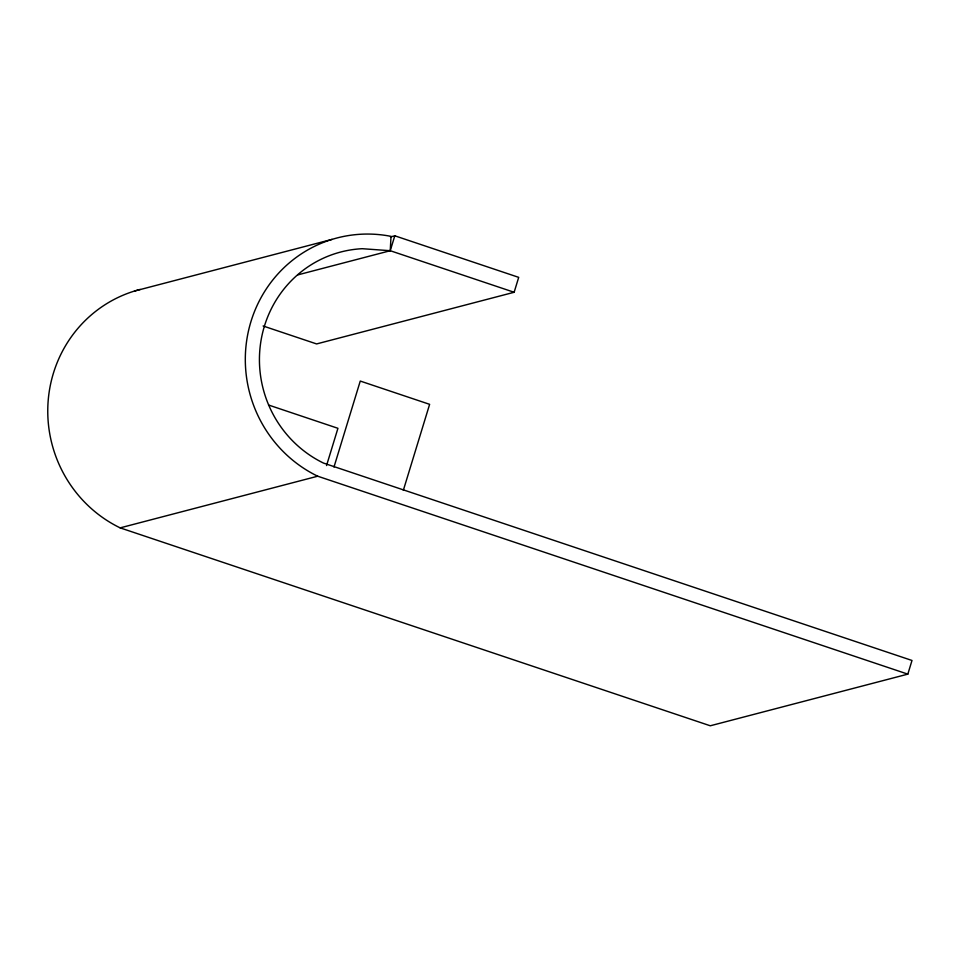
<?xml version="1.0" encoding="UTF-8"?>
<svg xmlns="http://www.w3.org/2000/svg" width="960" height="960" viewBox="0 0 960 960"><rect width="100%" height="100%" fill="white"/><g stroke="black" fill="none" stroke-linecap="round" stroke-linejoin="round"><path stroke-width="1.44" d="M297.96 274.848L390.24 250.716L391.02 236.364A127.476 123.744 75.3 0 0 250.944 321.6A127.476 123.744 75.3 0 0 317.7 476.208L907.824 674.136L912 660.468L323.532 463.092A112.944 109.632 75.3 0 1 261.252 339.216A112.944 109.632 75.3 0 1 362.208 248.7L390.24 250.716L514.14 292.272L518.7 277.356L394.8 235.8L390.48 236.928M390.24 250.716L394.8 235.8M326.544 465.552L337.932 428.304L268.584 405.036M333.984 467.04L360.264 381.06L429.624 404.328L403.344 490.296M134.496 291.048L332.028 239.388M514.14 292.272L316.608 343.932L263.1 325.98M140.196 289.44A127.476 123.744 75.3 0 0 48.216 400.176A127.476 123.744 75.3 0 0 120.156 527.868L317.7 476.208M907.824 674.136L710.28 725.784L120.156 527.868"/></g></svg>
